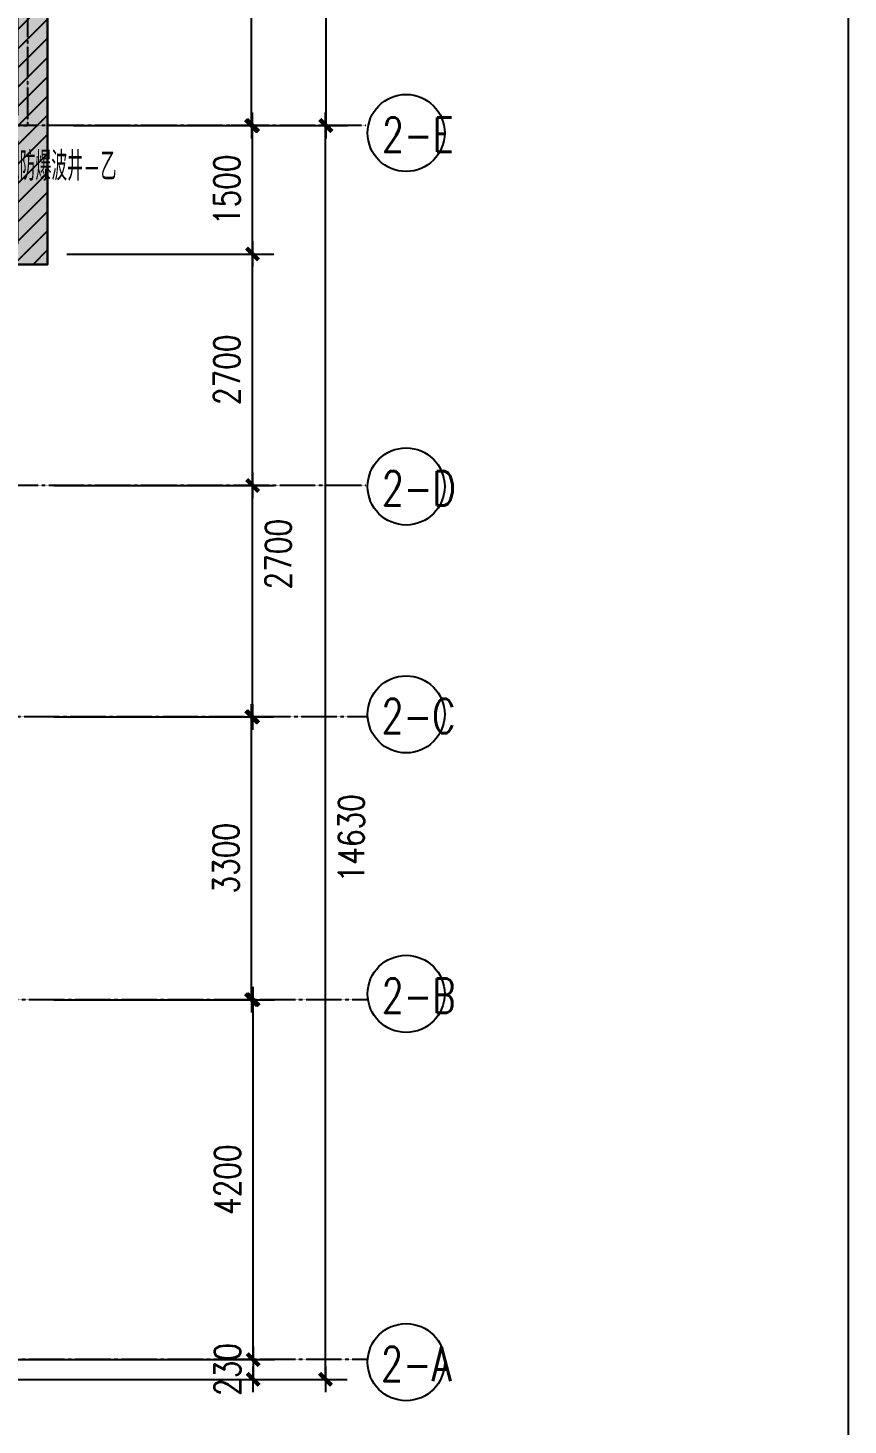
# Model space of a CAD drawing. Extents: x -170759 to 304867, y -311201 to 112352.
# Drawn here: x -16916 to -7344, y -125400 to -109098 of the extents above; entities that cross this region are included whole.
import ezdxf

# ---------------------------------------------------------------- set-up
doc = ezdxf.new("R2010")
doc.units = 0
doc.linetypes.add('DOT2', pattern=[0.125, 0, -0.125])
doc.linetypes.add('DOTE', pattern=[2.42, 2, -0.2, 0.02, -0.2])
doc.layers.get('0').update_dxf_attribs({"linetype": 'CONTINUOUS'})
doc.layers.get('DEFPOINTS').update_dxf_attribs({"linetype": 'CONTINUOUS'})
for name, color, linetype in [('4', 2, 'DOT2'), ('AXIS', 3, 'CONTINUOUS'), ('DOTE', 251, 'CONTINUOUS'), ('TC', 253, 'CONTINUOUS'), ('TXT', 3, 'CONTINUOUS'), ('WALL', 7, 'CONTINUOUS'), ('WIRE', 1, 'CONTINUOUS')]:
    doc.layers.add(name, color=color, linetype=linetype)
doc.styles.add('DIM_FONT', font='SIMPLEX.shx', dxfattribs={"width": 0.8})
doc.styles.add('HZTXT', font='txt.shx', dxfattribs={"width": 0.8, "bigfont": 'hztxt.shx'})
doc.styles.add('STYLE1', font='txt.shx', dxfattribs={"width": 0.8, "bigfont": 'HZTXT.shx'})
doc.dimstyles.new('NORMAL', dxfattribs={"dimtxt": 300, "dimasz": 1, "dimexe": 250, "dimexo": 300, "dimgap": 150, "dimtad": 1, "dimdec": 0, "dimzin": 0, "dimdsep": 46, "dimtxsty": 'DIM_FONT', "dimblk": '_DIMX', "dimblk1": '_DIMX', "dimblk2": '_DIMX', "dimsah": 1, "dimcen": 2.5, "dimclrt": 7, "dimadec": 0, "dimazin": 0, "dimtfac": 1, "dimtdec": 0, "dimtix": 1, "dimtmove": 2, "dimatfit": 3, "dimldrblk": '_DIMX', "dimfxl": 0, "dimtolj": 1, "dimtzin": 0, "dimarcsym": 0})

# ---------------------------------------------------------------- blocks, each defined once
blk = doc.blocks.new('_DIMX')
blk.add_line((-150, 0), (150, 0))
at = {"const_width": 50}
blk.add_lwpolyline([(-70, -70), (70, 70)], dxfattribs=at)
blk = doc.blocks.new('*D718')
at = {"layer": 'DEFPOINTS', "color": 0}
for p in [(-14295, -110237), (-14164, -110237, 0), (-14284, -111737, 0)]:
    blk.add_point(p, dxfattribs=at)
at = {"layer": 'TC', "color": 0, "lineweight": -2}
for p, q in [((-14464, -110237), (-14545, -110237)), ((-14295, -111736), (-14295, -110238))]:
    blk.add_line(p, q, dxfattribs=at)
for p, rotation in [((-14295, -110237), 90), ((-14295, -111737), 270)]:
    blk.add_blockref('_DIMX', p, dxfattribs=dict(at, rotation=rotation))
at = {"layer": 'TC', "color": 7, "insert": (-14595, -110987), "char_height": 300, "attachment_point": 5, "rotation": 90, "style": 'DIM_FONT'}
blk.add_mtext('\\A1;1500', dxfattribs=at)
blk = doc.blocks.new('*D719')
at = {"layer": 'DEFPOINTS', "color": 0}
for p in [(-16686, -110237, 0), (-13442, -110237), (-16916, -124867)]:
    blk.add_point(p, dxfattribs=at)
at = {"layer": 'TC', "color": 0, "lineweight": -2}
for p, q in [((-16386, -110237), (-13192, -110237)), ((-13442, -124866), (-13442, -110238)), ((-16616, -124867), (-13192, -124867))]:
    blk.add_line(p, q, dxfattribs=at)
for p, rotation in [((-13442, -110237), 90), ((-13442, -124867), 270)]:
    blk.add_blockref('_DIMX', p, dxfattribs=dict(at, rotation=rotation))
at = {"layer": 'TC', "color": 7, "insert": (-13142, -118553), "char_height": 300, "attachment_point": 5, "rotation": 90, "style": 'DIM_FONT'}
blk.add_mtext('\\A1;14630', dxfattribs=at)
blk = doc.blocks.new('*D721')
at = {"layer": 'AXIS', "color": 0, "lineweight": -2}
for p, q in [((-18261, -124637), (-14037, -124637)), ((-14287, -124636), (-14287, -124635)), ((-14287, -124637), (-14287, -124867)), ((-18261, -124867), (-14037, -124867)), ((-14287, -124868), (-14287, -124869))]:
    blk.add_line(p, q, dxfattribs=at)
at = {"layer": 'DEFPOINTS', "color": 0}
for p in [(-18561, -124637, 0), (-18561, -124867, 0), (-14287, -124867)]:
    blk.add_point(p, dxfattribs=at)
at = {"layer": 'AXIS', "color": 0, "lineweight": -2}
for p, rotation in [((-14287, -124637), 270), ((-14287, -124867), 90)]:
    blk.add_blockref('_DIMX', p, dxfattribs=dict(at, rotation=rotation))
at = {"layer": 'AXIS', "color": 7, "insert": (-14587, -124752), "char_height": 300, "attachment_point": 5, "rotation": 90, "style": 'DIM_FONT'}
blk.add_mtext('\\A1;230', dxfattribs=at)
blk = doc.blocks.new('*D732')
at = {"layer": 'DEFPOINTS', "color": 0}
for p in [(-16916, -117137, 0), (-14306, -117137), (-15071, -120437)]:
    blk.add_point(p, dxfattribs=at)
at = {"layer": 'TC', "color": 0, "lineweight": -2}
for p, q in [((-16616, -117137), (-14056, -117137)), ((-14306, -120436), (-14306, -117138)), ((-14771, -120437), (-14056, -120437))]:
    blk.add_line(p, q, dxfattribs=at)
for p, rotation in [((-14306, -117137), 90), ((-14306, -120437), 270)]:
    blk.add_blockref('_DIMX', p, dxfattribs=dict(at, rotation=rotation))
at = {"layer": 'TC', "color": 7, "insert": (-14606, -118787), "char_height": 300, "attachment_point": 5, "rotation": 90, "style": 'DIM_FONT'}
blk.add_mtext('\\A1;3300', dxfattribs=at)
blk = doc.blocks.new('*D733')
at = {"layer": 'DEFPOINTS', "color": 0}
for p in [(-16916, -120437, 0), (-14287, -120437), (-14101, -124637, 0)]:
    blk.add_point(p, dxfattribs=at)
at = {"layer": 'TC', "color": 0, "lineweight": -2}
for p, q in [((-16616, -120437), (-14037, -120437)), ((-14287, -124636), (-14287, -120438)), ((-14401, -124637), (-14537, -124637))]:
    blk.add_line(p, q, dxfattribs=at)
for p, rotation in [((-14287, -120437), 90), ((-14287, -124637), 270)]:
    blk.add_blockref('_DIMX', p, dxfattribs=dict(at, rotation=rotation))
at = {"layer": 'TC', "color": 7, "insert": (-14587, -122537), "char_height": 300, "attachment_point": 5, "rotation": 90, "style": 'DIM_FONT'}
blk.add_mtext('\\A1;4200', dxfattribs=at)
blk = doc.blocks.new('*D734')
at = {"layer": 'DEFPOINTS', "color": 0}
for p in [(-16916, -114437, 0), (-14295, -114437), (-14284, -117137, 0)]:
    blk.add_point(p, dxfattribs=at)
at = {"layer": 'TC', "color": 0, "lineweight": -2}
for p, q in [((-16616, -114437), (-14045, -114437)), ((-14295, -117136), (-14295, -114438))]:
    blk.add_line(p, q, dxfattribs=at)
for p, rotation in [((-14295, -114437), 90), ((-14295, -117137), 270)]:
    blk.add_blockref('_DIMX', p, dxfattribs=dict(at, rotation=rotation))
at = {"layer": 'TC', "color": 7, "insert": (-13995, -115239), "char_height": 300, "attachment_point": 5, "rotation": 90, "style": 'DIM_FONT'}
blk.add_mtext('\\A1;2700', dxfattribs=at)
blk = doc.blocks.new('*D735')
at = {"layer": 'DEFPOINTS', "color": 0}
for p in [(-16764, -111737, 0), (-14295, -111737), (-14284, -114437, 0)]:
    blk.add_point(p, dxfattribs=at)
at = {"layer": 'TC', "color": 0, "lineweight": -2}
for p, q in [((-16464, -111737), (-14045, -111737)), ((-14295, -114436), (-14295, -111738))]:
    blk.add_line(p, q, dxfattribs=at)
for p, rotation in [((-14295, -111737), 90), ((-14295, -114437), 270)]:
    blk.add_blockref('_DIMX', p, dxfattribs=dict(at, rotation=rotation))
at = {"layer": 'TC', "color": 7, "insert": (-14595, -113087), "char_height": 300, "attachment_point": 5, "rotation": 90, "style": 'DIM_FONT'}
blk.add_mtext('\\A1;2700', dxfattribs=at)
blk = doc.blocks.new('*D742')
at = {"layer": 'AXIS', "color": 0, "lineweight": -2}
for p, q in [((-15122, -88607), (-13188, -88607)), ((-13438, -88608), (-13438, -110236)), ((-15122, -110237), (-13188, -110237))]:
    blk.add_line(p, q, dxfattribs=at)
at = {"layer": 'DEFPOINTS', "color": 0}
for p in [(-15422, -88607), (-15422, -110237), (-13438, -110237)]:
    blk.add_point(p, dxfattribs=at)
at = {"layer": 'AXIS', "color": 0, "lineweight": -2}
for p, rotation in [((-13438, -88607), 90), ((-13438, -110237), 270)]:
    blk.add_blockref('_DIMX', p, dxfattribs=dict(at, rotation=rotation))
at = {"layer": 'AXIS', "color": 7, "insert": (-13738, -99422), "char_height": 300, "attachment_point": 5, "rotation": 90, "style": 'DIM_FONT'}
blk.add_mtext('\\A1;21630', dxfattribs=at)

msp = doc.modelspace()

# ---------------------------------------------------------------- hatches: boundary and pattern name
at = {"layer": 'WIRE'}
h = msp.add_hatch(dxfattribs=at)
h.set_pattern_fill('AR-CONC', scale=2, style=0)
h.set_pattern_definition([(50, (-108706.48, -140644.84), (364.3693, -31.8782), [38.1, -419.1]), (355, (-108706.48, -140644.84), (-70.4857, 382.1133), [30.48, -335.28]), (100.451, (-108676.1, -140647.5), (293.885, 350.2334), [32.38, -356.18]), (46.1842, (-108706.5, -140543.24), (542.158, -84.0847), [57.15, -628.65]), (96.6356, (-108661.3, -140550.25), (474.8085, 494.851), [48.57, -534.27]), (351.184, (-108706.5, -140543.24), (474.8092, 494.8502), [45.72, -502.92]), (21, (-108655.68, -140568.64), (303.2298, -204.531), [38.1, -419.1]), (326, (-108655.68, -140568.64), (123.604, 368.3759), [30.48, -335.28]), (71.4514, (-108630.4, -140585.7), (426.833, 163.8457), [32.38, -356.18]), (37.5, (-108706.48, -140644.84), (6.1772, 169.11008), [0, -331.216, 0, -340.36, 0, -336.55]), (7.5, (-108706.48, -140644.84), (133.63933, 200.36115), [0, -194.056, 0, -323.596, 0, -128.27]), (327.5, (-108819.76, -140644.84), (271.18119, -11.45749), [0, -127, 0, -396.24, 0, -525.78]), (317.5, (-108870.56, -140644.84), (296.25836, 50.853), [0, -165.1, 0, -263.144, 0, -373.38])])
h.paths.add_polyline_path([(-18486.48801, -111857.31182), (-16686.48801, -111857.31182), (-16686.48801, -88607.31182), (-77564.42559, -88607.31182), (-77564.42559, -88957.31182), (-17036.48801, -88957.31182), (-17036.48801, -110117.31182), (-18486.48801, -110117.31182), (-18486.48801, -110417.31182), (-17036.48801, -110417.31182), (-17036.48801, -111617.31182), (-18486.48801, -111617.31182)])
h = msp.add_hatch(dxfattribs=at)
h.set_pattern_fill('ANSI31', scale=50, style=0)
h.set_pattern_definition([(45, (-108706.48, -141520.32), (-112.2532, 112.2532), [])])
h.paths.add_polyline_path([(-18486.48801, -111857.31182), (-16686.48801, -111857.31182), (-16686.48801, -88607.31182), (-77564.42559, -88607.31182), (-77564.42559, -88957.31182), (-17036.48801, -88957.31182), (-17036.48801, -110117.31182), (-18486.48801, -110117.31182), (-18486.48801, -110417.31182), (-17036.48801, -110417.31182), (-17036.48801, -111617.31182), (-18486.48801, -111617.31182)])

# ---------------------------------------------------------------- linework, layer by layer
msp.add_lwpolyline([(-105851.41103, -67940.96664), (-7344.01912, -67940.96664), (-7344.01912, -137495.39095), (-105851.41103, -137495.39095)], close=True)
at = {"layer": 'DOTE', "color": 251, "linetype": 'DOTE', "ltscale": 0.5}
for p, q in [((-16916.48801, -110237.31182, 0), (-16916.48801, -88717.31182, 0)), ((-23116.48801, -110237.31182, 0), (-16916.48801, -110237.31182, 0)), ((-12973.39897, -110237.31182, 0), (-18486.48801, -110237.31182, 0)), ((-12973.39897, -114437.31182), (-23116.48801, -114437.31182, 0)), ((-12946.70509, -117137.31182), (-22496.48801, -117137.31182, 0)), ((-12946.84128, -120437.31182), (-22616.48801, -120437.31182, 0)), ((-12946.84128, -124637.31182), (-20536.66588, -124637.31182, 0))]:
    msp.add_line(p, q, dxfattribs=at)
at = {"layer": 'TC'}
for centre in [(-12502.12258, -110323.86617), (-12502.12258, -114448.67175), (-12502.12258, -117108.16607), (-12502.12258, -120369.21252), (-12502.12258, -124666.58667)]:
    msp.add_circle(centre, 449.77374, dxfattribs=at)
at = {"layer": 'WALL'}
for p, q in [((-16686.48801, -88701.14364, 0), (-16686.48801, -111857.31182, 0)), ((-16686.48801, -111857.31182, 0), (-18486.48801, -111857.31182, 0))]:
    msp.add_line(p, q, dxfattribs=at)
at = {"layer": 'WIRE', "color": 7, "elevation": 0}
msp.add_lwpolyline([(-18486.48801, -111857.31182), (-16686.48801, -111857.31182), (-16686.48801, -88607.31182), (-77564.42559, -88607.31182), (-77564.42559, -88957.31182), (-17036.48801, -88957.31182), (-17036.48801, -110117.31182), (-18486.48801, -110117.31182), (-18486.48801, -110417.31182), (-17036.48801, -110417.31182), (-17036.48801, -111617.31182), (-18486.48801, -111617.31182)], close=True, dxfattribs=at)

# ---------------------------------------------------------------- texts
at = {"layer": '4', "style": 'STYLE1', "width": 0.75}
for s, p in [('2-E', (-12783.99004, -110544.04326)), ('2-D', (-12785.68496, -114668.84884)), ('2-C', (-12789.07479, -117328.34316)), ('2-B', (-12787.37987, -120589.38961)), ('2-A', (-12795.85445, -124886.76376))]:
    msp.add_text(s, height=400, dxfattribs=at).set_placement(p)
at = {"layer": 'TXT', "color": 3, "linetype": 'Continuous', "style": 'HZTXT', "width": 0.55}
msp.add_text('电缆防爆波井-乙', height=336, dxfattribs=at).set_placement((-17382.77323, -110879.42347))

# ---------------------------------------------------------------- dimensions: what is measured, and where the dimension line sits
at = {"layer": 'AXIS'}
for base, p1, p2, picture, middle in [((-13438.3224, -110237.31182), (-15421.93529, -88607.31182), (-15421.93529, -110237.31182), '*D742', (-13738.3224, -99422.31182)), ((-14286.56842, -124867.31182), (-18560.72408, -124637.31182, 0), (-18560.72408, -124867.31182, 0), '*D721', (-14586.56842, -124752.31182))]:
    dim = msp.add_linear_dim(base=base, p1=p1, p2=p2, angle=90, dimstyle='NORMAL', dxfattribs=at)
    dim.commit()
    dim.dimension.update_dxf_attribs({"geometry": picture, "text_midpoint": middle})
msp.add_linear_dim(base=(-14306.87701, -102537.31182), p1=(-16144.22799, -110237.31182), p2=(-16144.22799, -102537.31182, 0), angle=90, dimstyle='NORMAL', dxfattribs=at).render()
at = {"layer": 'TC'}
dim = msp.add_linear_dim(base=(-13442.01257, -110237.31182), p1=(-16916.48801, -124867.31182), p2=(-16686.48801, -110237.31182, 0), angle=270, dimstyle='NORMAL', dxfattribs=at)
dim.commit()
dim.dimension.update_dxf_attribs({"geometry": '*D719', "text_midpoint": (-13142.01257, -118553.48151), "dimtype": 160})
for base, p1, p2, picture, middle in [((-14294.6254, -110237.31182), (-14284.38951, -111737.31182, 0), (-14164.38951, -110237.31182, 0), '*D718', (-14594.6254, -110987.31182)), ((-14294.6254, -111737.31182), (-14284.38951, -114437.31182, 0), (-16764.00932, -111737.31182, 0), '*D735', (-14594.6254, -113087.31182))]:
    dim = msp.add_linear_dim(base=base, p1=p1, p2=p2, angle=270, dimstyle='NORMAL', override={"dimse1": 1}, dxfattribs=at)
    dim.commit()
    dim.dimension.update_dxf_attribs({"geometry": picture, "text_midpoint": middle})
dim = msp.add_linear_dim(base=(-14294.6254, -114437.31182), p1=(-14284.38951, -117137.31182, 0), p2=(-16916.48801, -114437.31182, 0), angle=270, dimstyle='NORMAL', override={"dimse1": 1}, dxfattribs=at)
dim.commit()
dim.dimension.update_dxf_attribs({"geometry": '*D734', "text_midpoint": (-13994.6254, -115238.70597), "dimtype": 160})
for base, p1, p2, picture, middle in [((-14306.45525, -117137.31182), (-15071.06594, -120437.31182), (-16916.48801, -117137.31182, 0), '*D732', (-14606.45525, -118787.31182)), ((-14286.56842, -120437.31182), (-14100.5198, -124637.31182, 0), (-16916.48801, -120437.31182, 0), '*D733', (-14586.56842, -122537.31182))]:
    dim = msp.add_linear_dim(base=base, p1=p1, p2=p2, angle=270, dimstyle='NORMAL', dxfattribs=at)
    dim.commit()
    dim.dimension.update_dxf_attribs({"geometry": picture, "text_midpoint": middle})

doc.saveas('drawing.dxf')
